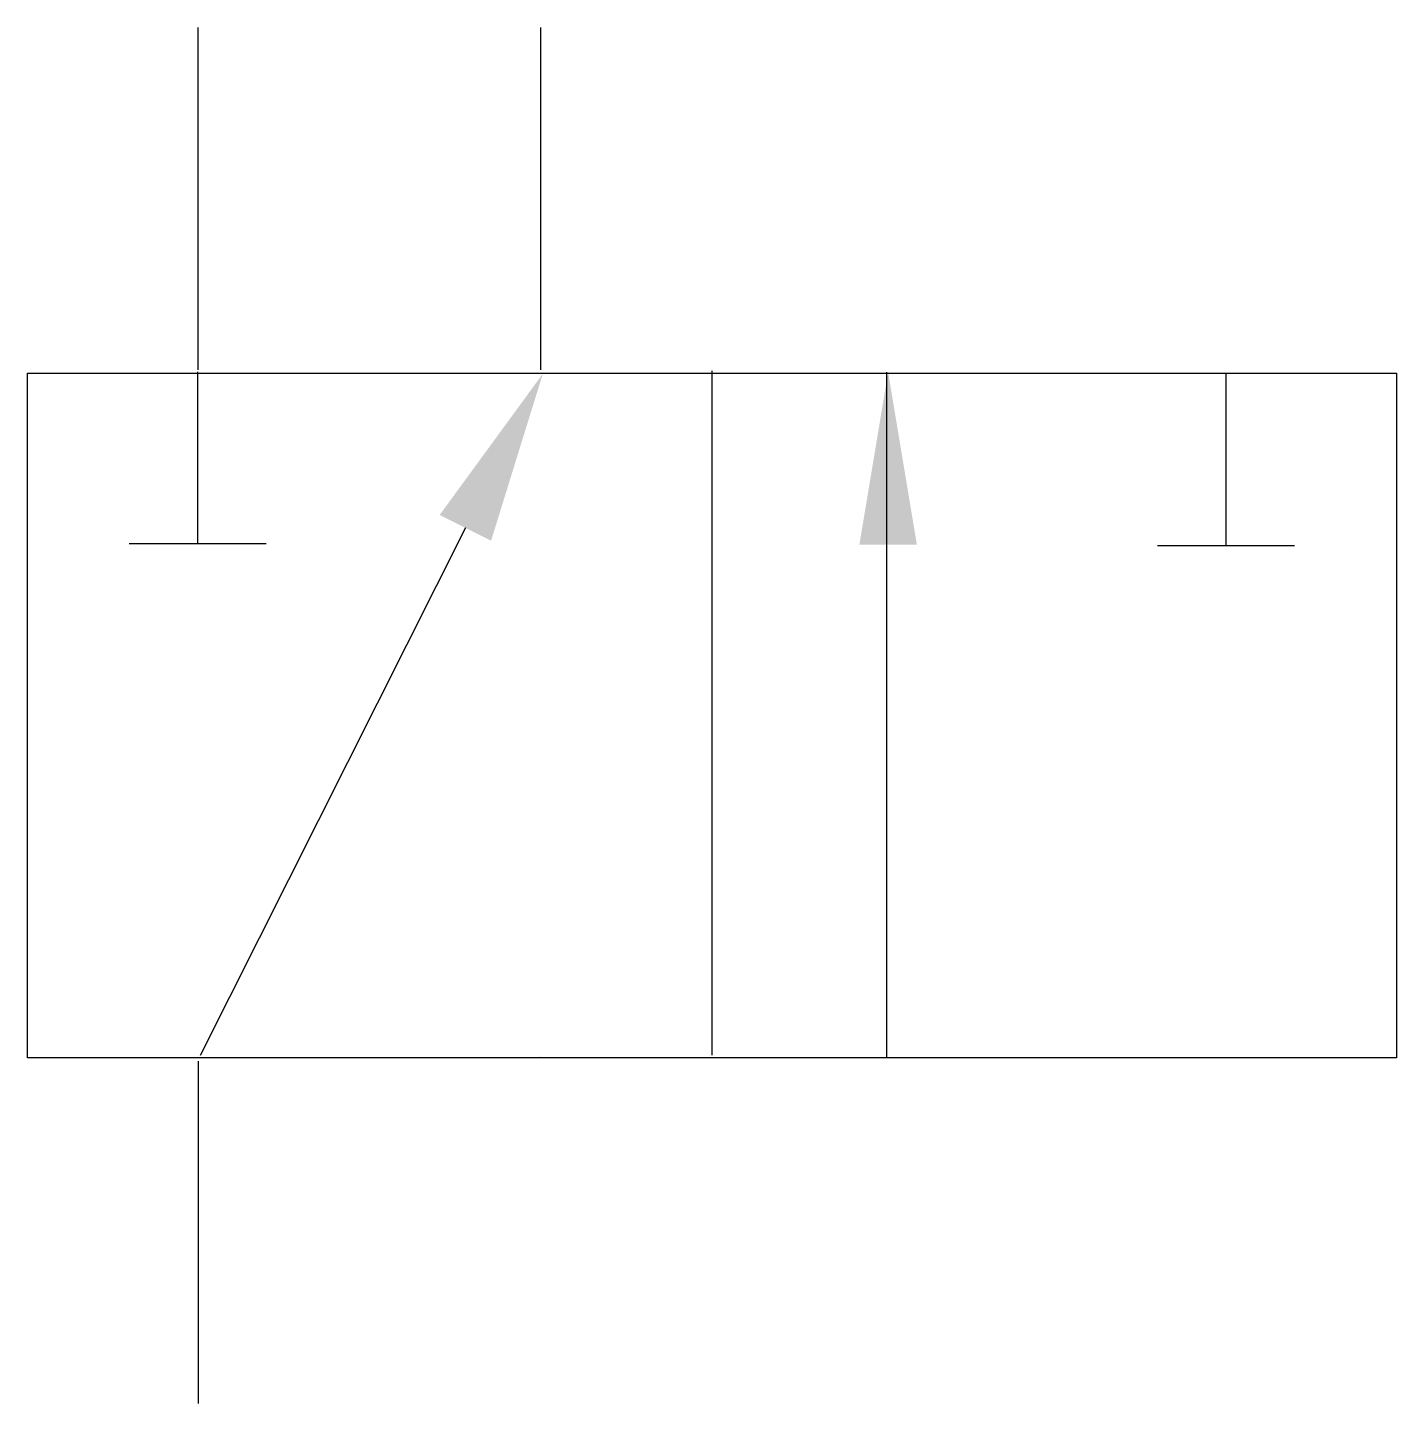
# Model space of a CAD drawing. Extents: x 753.4 to 773.4, y 277.8 to 297.9.
import ezdxf

# ---------------------------------------------------------------- set-up
doc = ezdxf.new("R2010")
doc.units = 0
doc.header["$LTSCALE"] = 5
doc.layers.add('11', color=1, linetype='CONTINUOUS')
doc.layers.add('12', color=2, linetype='CONTINUOUS')

msp = doc.modelspace()

# ---------------------------------------------------------------- linework, layer by layer
at = {"layer": '11', "color": 0}
for p, q in [((755.86, 292.888), (755.86, 297.888)), ((760.868, 292.888), (760.868, 297.888)), ((753.369, 282.835), (753.369, 292.835)), ((753.369, 292.835), (773.369, 292.835)), ((755.858, 290.342), (755.858, 292.858)), ((763.372, 282.872), (763.372, 292.872)), ((765.922, 282.835), (765.922, 292.851)), ((770.882, 290.316), (770.882, 292.832)), ((773.369, 292.835), (773.369, 282.835)), ((759.766, 290.577), (755.889, 282.865)), ((756.853, 290.342), (754.853, 290.342)), ((771.877, 290.316), (769.877, 290.316)), ((763.369, 282.835), (753.369, 282.835)), ((755.86, 282.782), (755.86, 277.782)), ((760.861, 282.845), (760.861, 282.845)), ((773.369, 282.835), (763.369, 282.835))]:
    msp.add_line(p, q, dxfattribs=at)
at = {"layer": '12', "color": 0}
for points in [[(759.39, 290.765), (760.141, 290.388), (760.897, 292.828)], [(766.362, 290.331), (765.522, 290.331), (765.942, 292.851)]]:
    msp.add_solid(points, dxfattribs=at)

doc.saveas('drawing.dxf')
